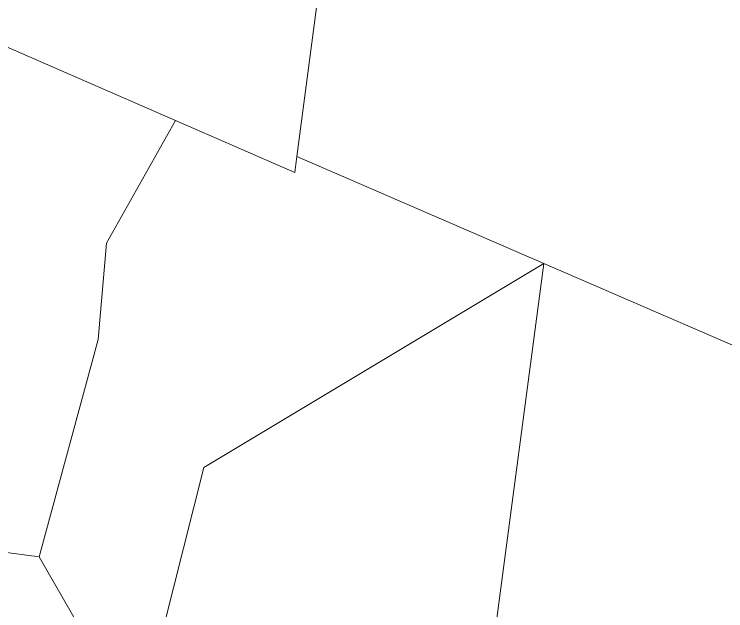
# Model space of a CAD drawing. Header units: metres. Extents: x 250871 to 255994, y 6164531 to 6169422.
# Drawn here: x 251607.9 to 252047.9, y 6165910.8 to 6166279.8 of the extents above; entities that cross this region are included whole.
import ezdxf

# ---------------------------------------------------------------- set-up
doc = ezdxf.new("R2010")
doc.units = ezdxf.units.M
doc.layers.add('Cadastre Land Parcels_SP_EXT', color=118, linetype='Continuous', lineweight=15)

msp = doc.modelspace()

# ---------------------------------------------------------------- linework, layer by layer
at = {"layer": 'Cadastre Land Parcels_SP_EXT', "linetype": 'Continuous'}
for points in [[(251782.647, 6166191.91), (251857.93, 6166762.421), (251871.182, 6166862.824), (251774.566, 6166875.824), (251755.593, 6166732.038), (251639.605, 6166655.852), (251609.595, 6166428.435), (251598.914, 6166347.492), (251588.164, 6166266.023), (251707.692, 6166213.983), (251781.328, 6166181.923), (251782.647, 6166191.91)], [(251982.183, 6166823.08), (251977.806, 6166825.699), (251951.251, 6166750.609), (251940.01, 6166747.699), (251857.93, 6166762.421), (251782.647, 6166191.91), (251935.363, 6166125.668), (252088.689, 6166059.16), (252089.273, 6166063.575), (252102.784, 6166165.838), (252103.825, 6166173.714), (252124.843, 6166332.798), (252139.255, 6166441.875), (252153.669, 6166550.951), (252174.426, 6166708.042), (252101.058, 6166751.945), (252001.146, 6166587.915), (251952.586, 6166599.874), (251953.499, 6166741.984), (251982.183, 6166823.08)], [(251659.752, 6166078.516), (251664.909, 6166138.295), (251707.692, 6166213.983), (251588.164, 6166266.023), (251585.696, 6166256.485), (251538.07, 6166072.38), (251170.479, 6166100.198), (251170.101, 6166095.211), (251431.641, 6166075.393), (251425.22, 6165990.616), (251547.037, 6165954.285), (251623.389, 6165944.205), (251659.752, 6166078.516)], [(252050.951, 6165773.518), (252075.45, 6165958.95), (252088.689, 6166059.16), (251935.363, 6166125.668), (251904.281, 6165890.571), (251888.51, 6165771.279), (251860.975, 6165562.99), (251865.275, 6165562.383), (252020.163, 6165540.488), (252050.951, 6165773.518)]]:
    msp.add_lwpolyline(points, close=True, dxfattribs=at)
for points in [[(251687.61, 6165850.486), (251725.196, 6165999.332), (251935.363, 6166125.668), (251782.647, 6166191.91), (251781.328, 6166181.923), (251707.692, 6166213.983), (251707.692, 6166213.983), (251664.909, 6166138.295), (251659.752, 6166078.516), (251623.389, 6165944.205), (251677.896, 6165849.193)], [(251904.281, 6165890.571), (251935.363, 6166125.668), (251935.363, 6166125.668), (251725.196, 6165999.332), (251687.61, 6165850.486)], [(251677.896, 6165849.193), (251623.389, 6165944.205), (251547.037, 6165954.285)]]:
    msp.add_lwpolyline(points, dxfattribs=at)

doc.saveas('drawing.dxf')
